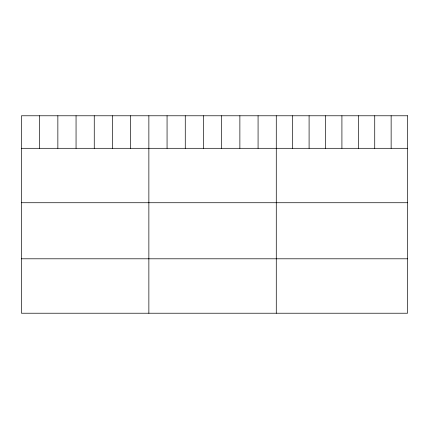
<?xml version="1.0" encoding="UTF-8"?>
<svg xmlns="http://www.w3.org/2000/svg" width="429" height="429" viewBox="0 0 429 429"><rect width="100%" height="100%" fill="white"/><g stroke="black" fill="none" stroke-linecap="round" stroke-linejoin="round"><path stroke-width="0.64" d="M21.45 148.305L407.55 148.305M21.45 202.729L407.55 202.729M21.45 258.8L407.55 258.8M391.141 115.776L391.141 148.305M374.731 115.776L374.731 148.305M358.322 115.776L358.322 148.305M341.913 115.776L341.913 148.305M325.504 115.776L325.504 148.305M309.094 115.776L309.094 148.305M292.685 115.776L292.685 148.305M276.276 115.776L276.276 313.224M258.076 115.776L258.076 148.305M239.87 115.776L239.87 148.305M221.67 115.776L221.67 148.305M203.469 115.776L203.469 148.305M185.269 115.776L185.269 148.305M167.063 115.776L167.063 148.305M148.863 115.776L148.863 313.224M130.663 115.776L130.663 148.305M112.457 115.776L112.457 148.305M94.257 115.776L94.257 148.305M76.056 115.776L76.056 148.305M57.856 115.776L57.856 148.305M39.65 115.776L39.65 148.305M407.55 115.776L21.45 115.776L21.45 313.224L407.55 313.224L407.55 115.776"/></g></svg>
